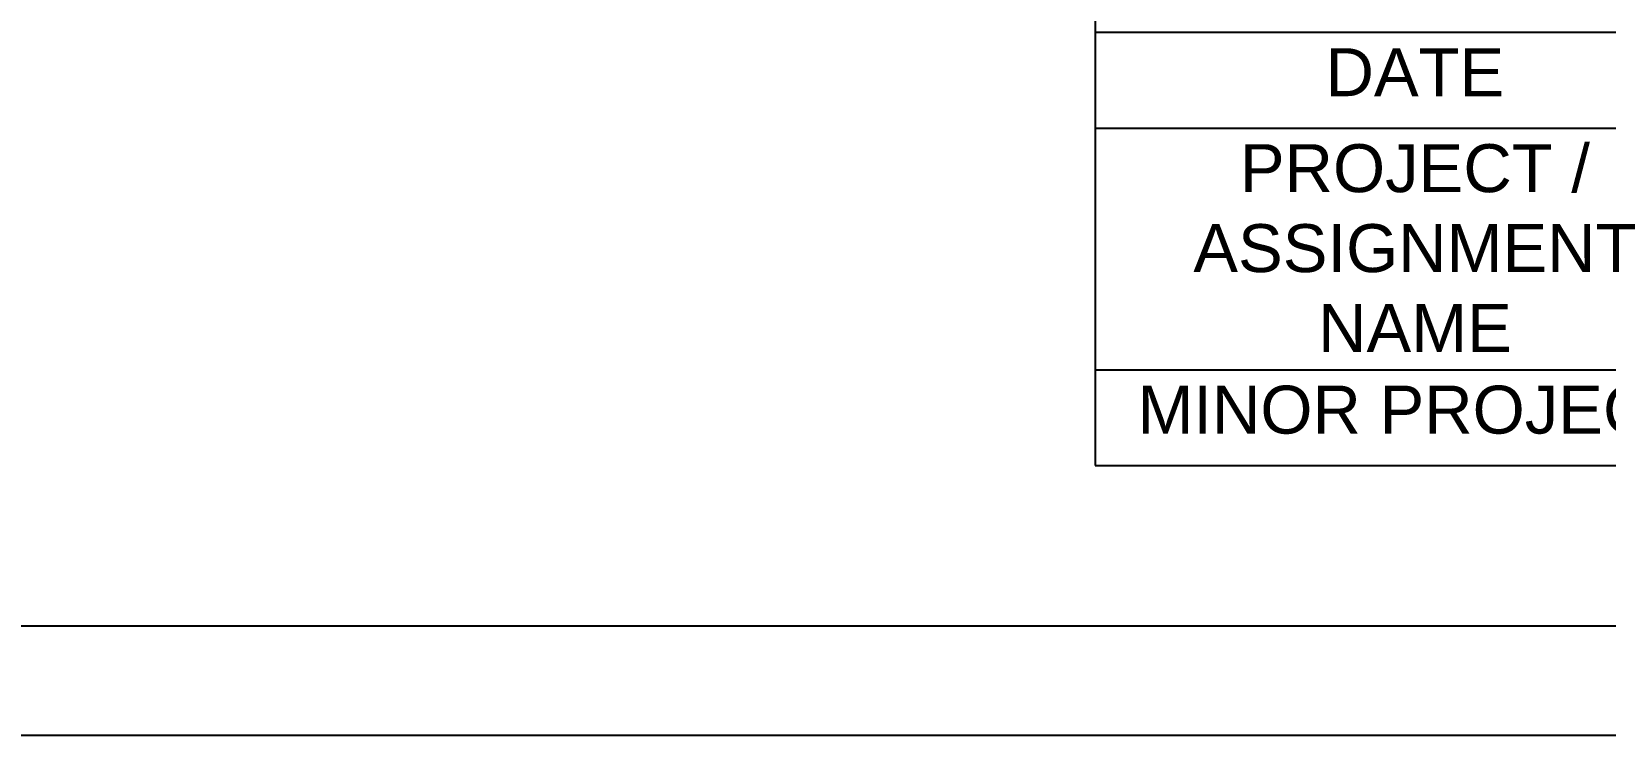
# Model space of a CAD drawing. Header units: millimetres. Extents: x -885 to 9945, y -392 to 6506.
# Drawn here: x 1656 to 4530, y -392 to 894 of the extents above; entities that cross this region are included whole.
import ezdxf

# ---------------------------------------------------------------- set-up
doc = ezdxf.new("R2010")
doc.units = ezdxf.units.MM
doc.layers.get('0').update_dxf_attribs({"color": 50})
doc.layers.add('main', color=1, linetype='Continuous')
doc.styles.get("Standard").update_dxf_attribs({"font": 'arial.ttf'})

# ---------------------------------------------------------------- blocks, each defined once
blk = doc.blocks.new('*T17')
at = {"layer": 'main', "color": 0, "linetype": 'ByBlock', "lineweight": -2, "transparency": 16777216}
for p, q in [((0, 0), (4847.5, 0)), ((0, 0), (0, -1302.1)), ((4847.5, 0), (4847.5, -1302.1)), ((0, -214.1), (4847.5, -214.1)), ((1168.1, -214.1), (1168.1, -1302.1)), ((2336.1, -214.1), (2336.1, -1302.1)), ((3504.2, -214.1), (3504.2, -1302.1)), ((4672.3, -214.1), (4672.3, -1302.1)), ((0, -510.6), (4847.5, -510.6)), ((0, -685.9), (4847.5, -685.9)), ((0, -1126.9), (4847.5, -1126.9)), ((0, -1302.1), (4847.5, -1302.1))]:
    blk.add_line(p, q, dxfattribs=at)
at = {"layer": 'main', "color": 0, "transparency": 16777216}
for s, insert, char_height, width, attachment_point in [('ASSIGNMENT / PROJECT', (2423.7, -107.1), 116.806, 4789.06, 5), ('DESIGN BY ', (584, -362.4), 87.6, 1109.66, 5), ('ANKET BHAGAT', (1752.1, -362.4), 87.605, 1109.66, 5), ('INSTITUTE NAME', (2920.2, -362.4), 87.605, 1109.66, 5), ('TGPCCET NAGPUR', (4088.2, -362.4), 87.605, 1109.66, 5), ('DATE ', (584, -539.8), 87.6, 1109.66, 2), ('28-01-2024', (1752.1, -539.8), 87.6, 1109.66, 2), ('COMPANY NAME ', (2920.2, -539.8), 87.605, 1109.66, 2), ('SURE TRUST', (4088.2, -539.8), 87.6, 1109.66, 2), ('PROJECT / ASSIGNMENT NAME ', (584, -715.1), 87.605, 1109.66, 2), ('FIGHTER AIRCRAFT', (1752.1, -715.1), 87.605, 1109.66, 2), ('TRAINER NAME', (2920.2, -715.1), 87.605, 1109.66, 2), ('RAVITEJA SIR ', (4088.2, -715.1), 87.605, 1109.66, 2), ('MINOR PROJECT', (584, -1156.1), 87.605, 1109.66, 2), ('1', (2306.9, -1156.1), 87.6, 1109.66, 3), ('APPROVERFD BY', (2920.2, -1156.1), 87.605, 1109.66, 2), ('SHANMUKA SIR ', (4088.2, -1156.1), 87.605, 1109.66, 2)]:
    blk.add_mtext(s, dxfattribs=dict(at, insert=insert, char_height=char_height, width=width, attachment_point=attachment_point))

msp = doc.modelspace()

# ---------------------------------------------------------------- linework, layer by layer
at = {"layer": 'main'}
for points in [[(-885.401, 6506.002), (9945.492, 6506.002), (9945.492, -391.918), (-885.401, -391.918)], [(-685.401, 6306.002), (9745.492, 6306.002), (9745.492, -191.918), (-685.401, -191.918)]]:
    msp.add_lwpolyline(points, close=True, dxfattribs=at)

# ---------------------------------------------------------------- block references
msp.add_blockref('*T17', (3598.04, 1403.192))

doc.saveas('drawing.dxf')
